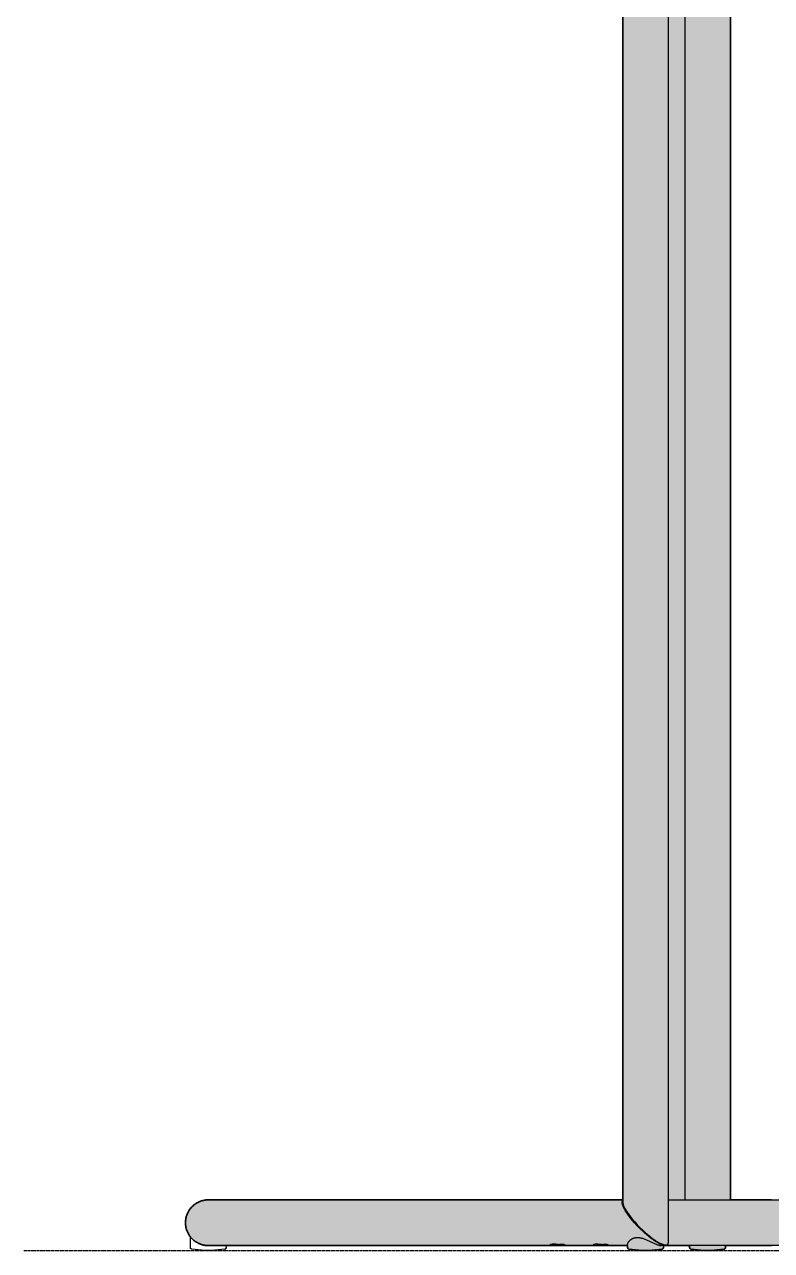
# Model space of a CAD drawing. Header units: millimetres. Extents: x 0 to 2832, y -1153 to 1503.
# Drawn here: x 2018 to 2476, y 0 to 752 of the extents above; entities that cross this region are included whole.
import ezdxf

# ---------------------------------------------------------------- set-up
doc = ezdxf.new("R2010")
doc.units = ezdxf.units.MM
doc.linetypes.add('Dots', pattern=[1, 0, -1])
doc.layers.add('Blocks', color=7, linetype='Continuous')
doc.layers.add('Blocks$Fill', color=7, linetype='Continuous', true_color=0xffffff)
for name, color, linetype, lineweight, true_color in [('Blocks$Inner', 7, 'Continuous', 25, 0x007f00), ('Blocks$Outline', 7, 'Continuous', 35, 0xff3f3f), ('Groud', 7, 'Dots', 25, 0x243775)]:
    doc.layers.add(name, color=color, linetype=linetype, lineweight=lineweight, true_color=true_color)

# ---------------------------------------------------------------- blocks, each defined once
blk = doc.blocks.new('Colour Coat Rack Side')
at = {"layer": 'Blocks$Fill'}
for points in [[(392.94, 1503.03), (392.89, 1503.03), (392.84, 1503.03), (392.79, 1503.03), (392.74, 1503.02), (300.06, 1503.02), (112.65, 1503.02), (112.17, 1503.01), (111.7, 1502.99), (111.22, 1502.95), (110.75, 1502.89), (110.27, 1502.82), (109.8, 1502.73), (109.34, 1502.62), (108.87, 1502.5), (108.42, 1502.37), (107.96, 1502.21), (107.52, 1502.05), (107.07, 1501.86), (106.64, 1501.66), (106.21, 1501.45), (105.79, 1501.22), (105.38, 1500.98), (104.97, 1500.73), (104.58, 1500.46), (104.19, 1500.18), (103.82, 1499.88), (103.45, 1499.57), (103.1, 1499.25), (102.75, 1498.92), (102.42, 1498.58), (102.1, 1498.22), (101.79, 1497.86), (101.5, 1497.48), (101.21, 1497.1), (100.95, 1496.7), (100.69, 1496.3), (100.45, 1495.88), (100.22, 1495.46), (100.01, 1495.03), (99.81, 1494.6), (99.63, 1494.16), (99.46, 1493.71), (99.31, 1493.26), (99.17, 1492.8), (99.05, 1492.34), (98.94, 1491.87), (98.86, 1491.4), (98.78, 1490.93), (98.73, 1490.45), (98.68, 1489.98), (98.66, 1489.5), (98.65, 1489.02), (98.66, 1488.54), (98.68, 1488.07), (98.73, 1487.59), (98.78, 1487.12), (98.86, 1486.64), (98.94, 1486.17), (99.05, 1485.71), (99.17, 1485.24), (99.31, 1484.79), (99.46, 1484.33), (99.63, 1483.89), (99.81, 1483.44), (100.01, 1483.01), (100.22, 1482.58), (100.45, 1482.16), (100.69, 1481.75), (100.95, 1481.34), (101.21, 1480.95), (101.5, 1480.56), (101.79, 1480.19), (102.1, 1479.82), (102.42, 1479.47), (102.75, 1479.12), (103.1, 1478.79), (103.45, 1478.47), (103.82, 1478.16), (104.19, 1477.87), (104.58, 1477.58), (104.97, 1477.32), (105.38, 1477.06), (105.79, 1476.82), (106.21, 1476.59), (106.64, 1476.38), (107.07, 1476.18), (107.52, 1476), (107.96, 1475.83), (108.42, 1475.68), (108.87, 1475.54), (109.34, 1475.42), (109.8, 1475.31), (110.27, 1475.23), (110.75, 1475.15), (111.22, 1475.1), (111.7, 1475.05), (112.17, 1475.03), (112.65, 1475.02), (300.06, 1475.02), (322.43, 1475.02), (330.95, 1475.02), (330.97, 1475.02), (330.99, 1475.01), (331, 1475.01), (331.02, 1475), (331.04, 1475), (331.06, 1475), (331.07, 1475), (331.09, 1474.99), (331.11, 1474.99), (331.13, 1474.99), (331.14, 1474.99), (331.16, 1475), (331.18, 1475), (331.2, 1475), (331.21, 1475), (331.23, 1475.01), (331.25, 1475.01), (331.26, 1475.01), (331.28, 1475.02), (331.29, 1475.02), (348.97, 1475.02), (357.49, 1475.02), (366.65, 1475.02), (366.65, 31.02), (300.06, 31.02), (112.65, 31.02), (112.17, 31.01), (111.7, 30.99), (111.22, 30.95), (110.75, 30.89), (110.27, 30.82), (109.8, 30.73), (109.34, 30.62), (108.87, 30.5), (108.42, 30.37), (107.96, 30.21), (107.52, 30.05), (107.07, 29.86), (106.64, 29.66), (106.21, 29.45), (105.79, 29.22), (105.38, 28.98), (104.97, 28.73), (104.58, 28.46), (104.19, 28.18), (103.82, 27.88), (103.45, 27.57), (103.1, 27.25), (102.75, 26.92), (102.42, 26.58), (102.1, 26.22), (101.79, 25.86), (101.5, 25.48), (101.21, 25.1), (100.95, 24.7), (100.69, 24.3), (100.45, 23.88), (100.22, 23.46), (100.01, 23.03), (99.81, 22.6), (99.63, 22.16), (99.46, 21.71), (99.31, 21.26), (99.17, 20.8), (99.05, 20.34), (98.94, 19.87), (98.86, 19.4), (98.78, 18.93), (98.73, 18.45), (98.68, 17.98), (98.66, 17.5), (98.65, 17.02), (98.66, 16.54), (98.68, 16.07), (98.73, 15.59), (98.78, 15.12), (98.86, 14.64), (98.94, 14.17), (99.05, 13.71), (99.17, 13.24), (99.31, 12.79), (99.46, 12.33), (99.63, 11.89), (99.81, 11.44), (100.01, 11.01), (100.22, 10.58), (100.45, 10.16), (100.69, 9.75), (100.95, 9.34), (101.21, 8.95), (101.5, 8.56), (101.79, 8.19), (102.1, 7.82), (102.42, 7.47), (102.75, 7.12), (103.1, 6.79), (103.45, 6.47), (103.82, 6.16), (104.19, 5.87), (104.58, 5.58), (104.97, 5.32), (105.38, 5.06), (105.79, 4.82), (106.21, 4.59), (106.64, 4.38), (107.07, 4.18), (107.52, 4), (107.96, 3.83), (108.42, 3.68), (108.87, 3.54), (109.34, 3.42), (109.8, 3.31), (110.27, 3.23), (110.75, 3.15), (111.22, 3.1), (111.7, 3.05), (112.17, 3.03), (112.65, 3.02), (300.06, 3.02), (322.43, 3.02), (330.95, 3.02), (330.97, 3.02), (330.99, 3.01), (331, 3.01), (331.02, 3), (331.04, 3), (331.06, 3), (331.07, 3), (331.09, 2.99), (331.11, 2.99), (331.13, 2.99), (331.14, 2.99), (331.16, 3), (331.18, 3), (331.2, 3), (331.21, 3), (331.23, 3.01), (331.25, 3.01), (331.26, 3.01), (331.28, 3.02), (331.29, 3.02), (348.97, 3.02), (357.49, 3.02), (369.65, 3.02), (369.65, 1.84), (369.65, 1.81), (369.65, 1.77), (369.66, 1.74), (369.66, 1.7), (369.67, 1.67), (369.67, 1.64), (369.68, 1.6), (369.69, 1.57), (369.7, 1.54), (369.71, 1.5), (369.72, 1.47), (369.74, 1.44), (369.75, 1.41), (369.76, 1.38), (369.78, 1.35), (369.8, 1.32), (369.82, 1.29), (369.84, 1.26), (369.86, 1.23), (369.88, 1.21), (369.9, 1.18), (369.92, 1.16), (369.95, 1.13), (369.97, 1.11), (370, 1.08), (370.02, 1.06), (370.05, 1.04), (370.08, 1.02), (370.11, 1), (370.13, 0.98), (370.16, 0.97), (370.19, 0.95), (370.23, 0.94), (370.26, 0.92), (370.29, 0.91), (370.32, 0.9), (370.35, 0.89), (370.39, 0.88), (370.42, 0.87), (370.45, 0.86), (370.49, 0.85), (372.51, 0.55), (374.53, 0.31), (376.57, 0.14), (378.61, 0.03), (380.65, 0), (382.69, 0.03), (384.73, 0.14), (386.77, 0.31), (388.8, 0.55), (390.82, 0.85), (390.85, 0.86), (390.89, 0.87), (390.92, 0.88), (390.95, 0.89), (390.98, 0.9), (391.02, 0.91), (391.05, 0.92), (391.08, 0.94), (391.11, 0.95), (391.14, 0.97), (391.17, 0.98), (391.2, 1), (391.23, 1.02), (391.25, 1.04), (391.28, 1.06), (391.31, 1.08), (391.33, 1.11), (391.36, 1.13), (391.38, 1.16), (391.4, 1.18), (391.43, 1.21), (391.45, 1.23), (391.47, 1.26), (391.49, 1.29), (391.51, 1.32), (391.52, 1.35), (391.54, 1.38), (391.55, 1.41), (391.57, 1.44), (391.58, 1.47), (391.59, 1.5), (391.6, 1.54), (391.61, 1.57), (391.62, 1.6), (391.63, 1.64), (391.64, 1.67), (391.64, 1.7), (391.65, 1.74), (391.65, 1.77), (391.65, 1.81), (391.65, 1.84), (391.65, 3.02), (392.74, 3.02), (392.79, 3.02), (392.84, 3.01), (392.89, 3.01), (392.94, 3.01), (392.99, 3.02), (393.04, 3.02), (393.05, 3.02), (407.65, 3.02), (407.65, 1.84), (407.65, 1.81), (407.65, 1.77), (407.66, 1.74), (407.66, 1.7), (407.67, 1.67), (407.67, 1.64), (407.68, 1.6), (407.69, 1.57), (407.7, 1.54), (407.71, 1.5), (407.72, 1.47), (407.74, 1.44), (407.75, 1.41), (407.76, 1.38), (407.78, 1.35), (407.8, 1.32), (407.82, 1.29), (407.84, 1.26), (407.86, 1.23), (407.88, 1.21), (407.9, 1.18), (407.92, 1.16), (407.95, 1.13), (407.97, 1.11), (408, 1.08), (408.02, 1.06), (408.05, 1.04), (408.08, 1.02), (408.11, 1), (408.13, 0.98), (408.16, 0.97), (408.19, 0.95), (408.23, 0.94), (408.26, 0.92), (408.29, 0.91), (408.32, 0.9), (408.35, 0.89), (408.39, 0.88), (408.42, 0.87), (408.45, 0.86), (408.49, 0.85), (410.51, 0.55), (412.53, 0.31), (414.57, 0.14), (416.61, 0.03), (418.65, 0), (420.69, 0.03), (422.73, 0.14), (424.77, 0.31), (426.8, 0.55), (428.82, 0.85), (428.85, 0.86), (428.89, 0.87), (428.92, 0.88), (428.95, 0.89), (428.98, 0.9), (429.02, 0.91), (429.05, 0.92), (429.08, 0.94), (429.11, 0.95), (429.14, 0.97), (429.17, 0.98), (429.2, 1), (429.23, 1.02), (429.25, 1.04), (429.28, 1.06), (429.31, 1.08), (429.33, 1.11), (429.36, 1.13), (429.38, 1.16), (429.4, 1.18), (429.43, 1.21), (429.45, 1.23), (429.47, 1.26), (429.49, 1.29), (429.51, 1.32), (429.52, 1.35), (429.54, 1.38), (429.55, 1.41), (429.57, 1.44), (429.58, 1.47), (429.59, 1.5), (429.6, 1.54), (429.61, 1.57), (429.62, 1.6), (429.63, 1.64), (429.64, 1.67), (429.64, 1.7), (429.65, 1.74), (429.65, 1.77), (429.65, 1.81), (429.65, 1.84), (429.65, 3.02), (457.82, 3.02), (686.65, 3.02), (687.13, 3.03), (687.61, 3.05), (688.08, 3.1), (688.56, 3.15), (689.03, 3.23), (689.5, 3.31), (689.97, 3.42), (690.43, 3.54), (690.89, 3.68), (691.34, 3.83), (691.79, 4), (692.23, 4.18), (692.66, 4.38), (693.09, 4.59), (693.51, 4.82), (693.93, 5.06), (694.33, 5.32), (694.73, 5.58), (695.11, 5.87), (695.49, 6.16), (695.85, 6.47), (696.21, 6.79), (696.55, 7.12), (696.88, 7.47), (697.2, 7.82), (697.51, 8.19), (697.81, 8.56), (698.09, 8.95), (698.36, 9.34), (698.61, 9.75), (698.86, 10.16), (699.08, 10.58), (699.3, 11.01), (699.49, 11.44), (699.68, 11.89), (699.84, 12.33), (700, 12.79), (700.13, 13.24), (700.25, 13.71), (700.36, 14.17), (700.45, 14.64), (700.52, 15.12), (700.58, 15.59), (700.62, 16.07), (700.64, 16.54), (700.65, 17.02), (700.64, 17.5), (700.62, 17.98), (700.58, 18.45), (700.52, 18.93), (700.45, 19.4), (700.36, 19.87), (700.25, 20.34), (700.13, 20.8), (700, 21.26), (699.84, 21.71), (699.68, 22.16), (699.49, 22.6), (699.3, 23.03), (699.08, 23.46), (698.86, 23.88), (698.61, 24.3), (698.36, 24.7), (698.09, 25.1), (697.81, 25.48), (697.51, 25.86), (697.2, 26.22), (696.88, 26.58), (696.55, 26.92), (696.21, 27.25), (695.85, 27.57), (695.49, 27.88), (695.11, 28.18), (694.73, 28.46), (694.33, 28.73), (693.93, 28.98), (693.51, 29.22), (693.09, 29.45), (692.66, 29.66), (692.23, 29.86), (691.79, 30.05), (691.34, 30.21), (690.89, 30.37), (690.43, 30.5), (689.97, 30.62), (689.5, 30.73), (689.03, 30.82), (688.56, 30.89), (688.08, 30.95), (687.61, 30.99), (687.13, 31.01), (686.65, 31.02), (457.82, 31.02), (432.65, 31.02), (432.65, 1475.02), (457.82, 1475.02), (686.65, 1475.02), (687.13, 1475.03), (687.61, 1475.05), (688.08, 1475.1), (688.56, 1475.15), (689.03, 1475.23), (689.5, 1475.31), (689.97, 1475.42), (690.43, 1475.54), (690.89, 1475.68), (691.34, 1475.83), (691.79, 1476), (692.23, 1476.18), (692.66, 1476.38), (693.09, 1476.59), (693.51, 1476.82), (693.93, 1477.06), (694.33, 1477.32), (694.73, 1477.58), (695.11, 1477.87), (695.49, 1478.16), (695.85, 1478.47), (696.21, 1478.79), (696.55, 1479.12), (696.88, 1479.47), (697.2, 1479.82), (697.51, 1480.19), (697.81, 1480.56), (698.09, 1480.95), (698.36, 1481.34), (698.61, 1481.75), (698.86, 1482.16), (699.08, 1482.58), (699.3, 1483.01), (699.49, 1483.44), (699.68, 1483.89), (699.84, 1484.33), (700, 1484.79), (700.13, 1485.24), (700.25, 1485.71), (700.36, 1486.17), (700.45, 1486.64), (700.52, 1487.12), (700.58, 1487.59), (700.62, 1488.07), (700.64, 1488.54), (700.65, 1489.02), (700.64, 1489.5), (700.62, 1489.98), (700.58, 1490.45), (700.52, 1490.93), (700.45, 1491.4), (700.36, 1491.87), (700.25, 1492.34), (700.13, 1492.8), (700, 1493.26), (699.84, 1493.71), (699.68, 1494.16), (699.49, 1494.6), (699.3, 1495.03), (699.08, 1495.46), (698.86, 1495.88), (698.61, 1496.3), (698.36, 1496.7), (698.09, 1497.1), (697.81, 1497.48), (697.51, 1497.86), (697.2, 1498.22), (696.88, 1498.58), (696.55, 1498.92), (696.21, 1499.25), (695.85, 1499.57), (695.49, 1499.88), (695.11, 1500.18), (694.73, 1500.46), (694.33, 1500.73), (693.93, 1500.98), (693.51, 1501.22), (693.09, 1501.45), (692.66, 1501.66), (692.23, 1501.86), (691.79, 1502.05), (691.34, 1502.21), (690.89, 1502.37), (690.43, 1502.5), (689.97, 1502.62), (689.5, 1502.73), (689.03, 1502.82), (688.56, 1502.89), (688.08, 1502.95), (687.61, 1502.99), (687.13, 1503.01), (686.65, 1503.02), (457.82, 1503.02), (393.05, 1503.02), (393.04, 1503.02), (392.99, 1503.03)], [(27.79, 0.91), (27.58, 0.85), (27.61, 0.86), (27.64, 0.87), (27.68, 0.88), (27.71, 0.89), (27.74, 0.9), (27.77, 0.91)], [(28, 1.03), (27.79, 0.92), (27.81, 0.92), (27.84, 0.94), (27.87, 0.95), (27.9, 0.97), (27.93, 0.98), (27.96, 1), (27.99, 1.02)], [(28.09, 1.11), (28, 1.03), (28.01, 1.04), (28.04, 1.06), (28.07, 1.08)], [(28.16, 1.18), (28.09, 1.11), (28.12, 1.13), (28.14, 1.16)], [(28.25, 1.29), (28.18, 1.21), (28.21, 1.23), (28.23, 1.26)], [(28.31, 1.39), (28.25, 1.29), (28.26, 1.32), (28.28, 1.35), (28.3, 1.38)], [(28.35, 1.5), (28.31, 1.41), (28.33, 1.44), (28.34, 1.47)], [(28.38, 1.6), (28.35, 1.51), (28.36, 1.54), (28.37, 1.57)], [(28.4, 1.73), (28.39, 1.64), (28.4, 1.67), (28.4, 1.7)], [(28.41, 1.84), (28.41, 1.74), (28.41, 1.77), (28.41, 1.81)]]:
    blk.add_hatch(color=256, dxfattribs=at).paths.add_polyline_path(points, flags=0)
at = {"layer": 'Blocks$Inner'}
for p, q in [((404.65, 1475.02), (404.65, 31.02)), ((432.65, 31.02), (432.65, 1475.02))]:
    blk.add_line(p, q, dxfattribs=at)
for points in [[(366.65, 1476.27), (366.65, 29.77), (366.65, 29.67), (366.66, 29.56), (366.67, 29.45), (366.68, 29.33), (366.7, 29.2), (366.72, 29.08), (366.75, 28.94), (366.78, 28.8), (366.81, 28.65), (366.85, 28.5), (366.9, 28.34), (366.95, 28.18), (367.01, 28.01), (367.07, 27.83), (367.21, 27.46), (367.38, 27.05), (367.58, 26.62), (367.81, 26.16), (368.07, 25.67), (368.36, 25.15), (368.69, 24.59), (369.05, 24.01), (369.45, 23.39), (369.89, 22.74), (370.37, 22.07), (371.45, 20.63), (372.68, 19.09), (374.06, 17.47), (375.58, 15.81), (377.21, 14.12), (378.91, 12.47), (380.65, 10.87), (382.4, 9.38), (383.25, 8.68), (384.1, 8.02), (384.92, 7.4), (385.72, 6.82), (386.5, 6.29), (387.24, 5.8), (387.95, 5.36), (388.62, 4.97), (389.26, 4.62), (389.86, 4.32), (390.14, 4.19), (390.42, 4.07), (390.68, 3.96), (390.93, 3.86), (391.18, 3.77), (391.41, 3.69), (391.64, 3.62), (391.85, 3.56), (392.06, 3.5), (392.25, 3.46), (392.35, 3.44), (392.44, 3.43), (392.53, 3.41), (392.62, 3.4), (392.7, 3.39), (392.78, 3.39), (392.87, 3.38), (392.94, 3.38), (393.02, 3.38), (393.09, 3.38), (393.17, 3.38), (393.24, 3.38), (393.3, 3.39), (393.37, 3.39), (393.43, 3.4), (393.5, 3.41), (393.56, 3.43), (393.61, 3.44), (393.67, 3.45), (393.72, 3.47), (393.78, 3.49), (393.83, 3.51), (393.87, 3.53), (393.92, 3.55), (393.97, 3.57), (394.01, 3.6), (394.05, 3.63), (394.09, 3.65), (394.13, 3.68), (394.17, 3.71), (394.2, 3.74), (394.24, 3.77), (394.27, 3.8), (394.3, 3.84), (394.33, 3.87), (394.36, 3.91), (394.38, 3.95), (394.41, 3.98), (394.43, 4.02), (394.45, 4.06), (394.47, 4.1), (394.49, 4.14), (394.51, 4.18), (394.53, 4.22), (394.54, 4.27), (394.56, 4.31), (394.57, 4.35), (394.58, 4.4), (394.6, 4.44), (394.61, 4.49), (394.61, 4.54), (394.62, 4.58), (394.63, 4.63), (394.64, 4.68), (394.64, 4.73), (394.64, 4.78), (394.65, 4.83), (394.65, 4.88), (394.65, 4.93), (394.65, 4.98), (394.65, 1501.07)], [(366.65, 31.02), (300.06, 31.02), (112.65, 31.02), (112.17, 31.01), (111.7, 30.99), (111.22, 30.95), (110.75, 30.89), (110.27, 30.82), (109.8, 30.73), (109.34, 30.62), (108.87, 30.5), (108.42, 30.37), (107.96, 30.21), (107.52, 30.05), (107.07, 29.86), (106.64, 29.66), (106.21, 29.45), (105.79, 29.22), (105.38, 28.98), (104.97, 28.73), (104.58, 28.46), (104.19, 28.18), (103.82, 27.88), (103.45, 27.57), (103.1, 27.25), (102.75, 26.92), (102.42, 26.58), (102.1, 26.22), (101.79, 25.86), (101.5, 25.48), (101.21, 25.1), (100.95, 24.7), (100.69, 24.3), (100.45, 23.88), (100.22, 23.46), (100.01, 23.03), (99.81, 22.6), (99.63, 22.16), (99.46, 21.71), (99.31, 21.26), (99.17, 20.8), (99.05, 20.34), (98.94, 19.87), (98.86, 19.4), (98.78, 18.93), (98.73, 18.45), (98.68, 17.98), (98.66, 17.5), (98.65, 17.02), (98.66, 16.54), (98.68, 16.07), (98.73, 15.59), (98.78, 15.12), (98.86, 14.64), (98.94, 14.17), (99.05, 13.71), (99.17, 13.24), (99.31, 12.79), (99.46, 12.33), (99.63, 11.89), (99.81, 11.44), (100.01, 11.01), (100.22, 10.58), (100.45, 10.16), (100.69, 9.75), (100.95, 9.34), (101.21, 8.95), (101.5, 8.56), (101.79, 8.19), (102.1, 7.82), (102.42, 7.47), (102.75, 7.12), (103.1, 6.79), (103.45, 6.47), (103.82, 6.16), (104.19, 5.87), (104.58, 5.58), (104.97, 5.32), (105.38, 5.06), (105.79, 4.82), (106.21, 4.59), (106.64, 4.38), (107.07, 4.18), (107.52, 4), (107.96, 3.83), (108.42, 3.68), (108.87, 3.54), (109.34, 3.42), (109.8, 3.31), (110.27, 3.23), (110.75, 3.15), (111.22, 3.1), (111.7, 3.05), (112.17, 3.03), (112.65, 3.02), (300.06, 3.02), (322.43, 3.02), (323.44, 3.14), (324.44, 3.29), (325.44, 3.46), (326.44, 3.67), (327.85, 3.85), (329.95, 3.85), (330.1, 3.83), (330.25, 3.81), (330.39, 3.78), (330.53, 3.75), (330.67, 3.72), (330.74, 3.7), (330.8, 3.68), (330.87, 3.66), (330.93, 3.64), (330.98, 3.62), (331.04, 3.6), (331.09, 3.58), (331.14, 3.56), (331.19, 3.54), (331.23, 3.51), (331.27, 3.49), (331.31, 3.47), (331.33, 3.46), (331.35, 3.45), (331.36, 3.44), (331.38, 3.43), (331.39, 3.42), (331.41, 3.41), (331.42, 3.39), (331.44, 3.38), (331.45, 3.37), (331.46, 3.36), (331.47, 3.35), (331.48, 3.34), (331.49, 3.34), (331.49, 3.33), (331.49, 3.33), (331.5, 3.32), (331.5, 3.32), (331.51, 3.31), (331.51, 3.3), (331.51, 3.3), (331.52, 3.29), (331.52, 3.29), (331.52, 3.28), (331.53, 3.28), (331.53, 3.27), (331.53, 3.27), (331.53, 3.27), (331.53, 3.26), (331.54, 3.26), (331.54, 3.25), (331.54, 3.25), (331.54, 3.25), (331.54, 3.25), (331.54, 3.24), (331.54, 3.24), (331.54, 3.24), (331.54, 3.23), (331.54, 3.23), (331.54, 3.23), (331.54, 3.23), (331.54, 3.22), (331.54, 3.22), (331.54, 3.22), (331.54, 3.21), (331.53, 3.2), (331.52, 3.19), (331.51, 3.17), (331.5, 3.16), (331.49, 3.15), (331.47, 3.14), (331.46, 3.12), (331.45, 3.11), (331.43, 3.1), (331.42, 3.09), (331.41, 3.08), (331.39, 3.07), (331.38, 3.06), (331.36, 3.05), (331.35, 3.05), (331.33, 3.04), (331.31, 3.03), (331.3, 3.03), (331.28, 3.02), (331.26, 3.01), (331.25, 3.01), (331.23, 3.01), (331.21, 3), (331.2, 3), (331.18, 3), (331.16, 3), (331.14, 2.99), (331.13, 2.99), (331.11, 2.99), (331.09, 2.99), (331.07, 3), (331.06, 3), (331.04, 3), (331.02, 3), (331, 3.01), (330.99, 3.01), (330.97, 3.02), (330.95, 3.02), (322.43, 3.02)], [(394.12, 3.67), (394.09, 3.63), (394.06, 3.59), (394.03, 3.55), (394, 3.51), (393.96, 3.48), (393.93, 3.44), (393.89, 3.41), (393.86, 3.37), (393.82, 3.34), (393.78, 3.31), (393.74, 3.28), (393.7, 3.25), (393.65, 3.22), (393.61, 3.2), (393.57, 3.18), (393.52, 3.15), (393.47, 3.13), (393.43, 3.11), (393.38, 3.1), (393.33, 3.08), (393.28, 3.07), (393.24, 3.05), (393.19, 3.04), (393.14, 3.03), (393.09, 3.03), (393.04, 3.02), (392.99, 3.02), (392.94, 3.01), (392.89, 3.01), (392.84, 3.01), (392.79, 3.02), (392.74, 3.02), (392.63, 3.02), (392.53, 3.03), (392.42, 3.04), (392.31, 3.05), (392.19, 3.06), (392.07, 3.08), (391.95, 3.11), (391.83, 3.13), (391.71, 3.16), (391.58, 3.19), (391.45, 3.23), (391.31, 3.27), (391.04, 3.35), (390.75, 3.45), (390.46, 3.56), (390.16, 3.69), (389.85, 3.83), (389.54, 3.97), (389.22, 4.13), (388.89, 4.3), (388.22, 4.67), (387.53, 5.07), (386.83, 5.51), (386.12, 5.98), (385.4, 6.47), (384.69, 6.99), (383.98, 7.52), (382.58, 8.62), (381.22, 9.75), (379.93, 10.89), (378.71, 12.01), (377.57, 13.1), (376.51, 14.16), (375.54, 15.16), (373.84, 17.02), (372.47, 18.61), (371.77, 19.47), (371.07, 20.36), (370.37, 21.29), (369.69, 22.24), (369.03, 23.21), (368.41, 24.19), (368.11, 24.68), (367.84, 25.17), (367.58, 25.65), (367.34, 26.13), (367.12, 26.6), (367.01, 26.83), (366.92, 27.05), (366.83, 27.28), (366.75, 27.5), (366.67, 27.72), (366.6, 27.93), (366.54, 28.14), (366.49, 28.34), (366.44, 28.54), (366.42, 28.64), (366.4, 28.73), (366.39, 28.83), (366.38, 28.92), (366.36, 29.01), (366.35, 29.1), (366.35, 29.19), (366.34, 29.28), (366.34, 29.36), (366.34, 29.44), (366.34, 29.53), (366.34, 29.6), (366.35, 29.68), (366.36, 29.76), (366.37, 29.8), (366.37, 29.83), (366.38, 29.87), (366.38, 29.9), (366.39, 29.94), (366.4, 29.97), (366.41, 30.01), (366.42, 30.04), (366.43, 30.08), (366.44, 30.11), (366.45, 30.14), (366.46, 30.17), (366.47, 30.2), (366.49, 30.23), (366.5, 30.26), (366.52, 30.29), (366.53, 30.32), (366.55, 30.35), (366.56, 30.38), (366.58, 30.41), (366.6, 30.43), (366.61, 30.46), (366.63, 30.48), (366.65, 30.51)], [(394.65, 31.02), (457.82, 31.02), (686.65, 31.02)], [(686.65, 3.02), (457.82, 3.02), (392.74, 3.02), (389.84, 3.02)], [(123.65, 3.02), (123.65, 1.84), (123.65, 1.81), (123.65, 1.77), (123.65, 1.74), (123.64, 1.7), (123.64, 1.67), (123.63, 1.64), (123.62, 1.6), (123.61, 1.57), (123.6, 1.54), (123.59, 1.5), (123.58, 1.47), (123.57, 1.44), (123.55, 1.41), (123.54, 1.38), (123.52, 1.35), (123.51, 1.32), (123.49, 1.29), (123.47, 1.26), (123.45, 1.23), (123.43, 1.21), (123.4, 1.18), (123.38, 1.16), (123.36, 1.13), (123.33, 1.11), (123.31, 1.08), (123.28, 1.06), (123.25, 1.04), (123.23, 1.02), (123.2, 1), (123.17, 0.98), (123.14, 0.97), (123.11, 0.95), (123.08, 0.94), (123.05, 0.92), (123.02, 0.91), (122.98, 0.9), (122.95, 0.89), (122.92, 0.88), (122.89, 0.87), (122.85, 0.86), (122.82, 0.85), (120.8, 0.55), (118.77, 0.31), (116.73, 0.14), (114.69, 0.03), (112.65, 0), (110.61, 0.03), (108.57, 0.14), (106.53, 0.31), (104.51, 0.55), (102.49, 0.85), (102.45, 0.86), (102.42, 0.87), (102.39, 0.88), (102.35, 0.89), (102.32, 0.9), (102.29, 0.91), (102.26, 0.92), (102.23, 0.94), (102.19, 0.95), (102.16, 0.97), (102.13, 0.98), (102.11, 1), (102.08, 1.02), (102.05, 1.04), (102.02, 1.06), (102, 1.08), (101.97, 1.11), (101.95, 1.13), (101.92, 1.16), (101.9, 1.18), (101.88, 1.21), (101.86, 1.23), (101.84, 1.26), (101.82, 1.29), (101.8, 1.32), (101.78, 1.35), (101.76, 1.38), (101.75, 1.41), (101.74, 1.44), (101.72, 1.47), (101.71, 1.5), (101.7, 1.54), (101.69, 1.57), (101.68, 1.6), (101.67, 1.64), (101.67, 1.67), (101.66, 1.7), (101.66, 1.74), (101.65, 1.77), (101.65, 1.81), (101.65, 1.84), (101.65, 7.78), (101.65, 7.79), (101.65, 7.79), (101.65, 7.8), (101.65, 7.81), (101.66, 7.81), (101.66, 7.82), (101.66, 7.83), (101.66, 7.84), (101.66, 7.84), (101.66, 7.85), (101.67, 7.85), (101.67, 7.86), (101.67, 7.87), (101.68, 7.87), (101.68, 7.88), (101.68, 7.89), (101.69, 7.89), (101.69, 7.9), (101.69, 7.9), (101.7, 7.91), (101.7, 7.91), (101.71, 7.92), (101.71, 7.92), (101.72, 7.93), (101.72, 7.93), (101.73, 7.94), (101.73, 7.94), (101.74, 7.95), (101.74, 7.95), (101.75, 7.95), (101.76, 7.96), (101.76, 7.96), (101.77, 7.96), (101.78, 7.97), (101.78, 7.97), (101.79, 7.97), (101.79, 7.97), (101.8, 7.97), (101.81, 7.98), (101.82, 7.98), (101.82, 7.98), (101.83, 7.98), (101.84, 7.98), (101.84, 7.98), (101.85, 7.98), (101.86, 7.98), (101.86, 7.98), (101.87, 7.98), (101.88, 7.98), (101.88, 7.98), (101.89, 7.98), (101.9, 7.98), (101.9, 7.97), (101.91, 7.97), (101.92, 7.97), (101.92, 7.97), (101.93, 7.96), (101.94, 7.96), (101.94, 7.96), (101.95, 7.96), (101.96, 7.95), (101.96, 7.95), (101.97, 7.94), (101.97, 7.94), (101.98, 7.94), (101.98, 7.93), (101.99, 7.93), (101.99, 7.92)], [(391.65, 3.02), (391.65, 1.84), (391.65, 1.81), (391.65, 1.77), (391.65, 1.74), (391.64, 1.7), (391.64, 1.67), (391.63, 1.64), (391.62, 1.6), (391.61, 1.57), (391.6, 1.54), (391.59, 1.5), (391.58, 1.47), (391.57, 1.44), (391.55, 1.41), (391.54, 1.38), (391.52, 1.35), (391.51, 1.32), (391.49, 1.29), (391.47, 1.26), (391.45, 1.23), (391.43, 1.21), (391.4, 1.18), (391.38, 1.16), (391.36, 1.13), (391.33, 1.11), (391.31, 1.08), (391.28, 1.06), (391.25, 1.04), (391.23, 1.02), (391.2, 1), (391.17, 0.98), (391.14, 0.97), (391.11, 0.95), (391.08, 0.94), (391.05, 0.92), (391.02, 0.91), (390.98, 0.9), (390.95, 0.89), (390.92, 0.88), (390.89, 0.87), (390.85, 0.86), (390.82, 0.85), (388.8, 0.55), (386.77, 0.31), (384.73, 0.14), (382.69, 0.03), (380.65, 0), (378.61, 0.03), (376.57, 0.14), (374.53, 0.31), (372.51, 0.55), (370.49, 0.85), (370.45, 0.86), (370.42, 0.87), (370.39, 0.88), (370.35, 0.89), (370.32, 0.9), (370.29, 0.91), (370.26, 0.92), (370.23, 0.94), (370.19, 0.95), (370.16, 0.97), (370.13, 0.98), (370.11, 1), (370.08, 1.02), (370.05, 1.04), (370.02, 1.06), (370, 1.08), (369.97, 1.11), (369.95, 1.13), (369.92, 1.16), (369.9, 1.18), (369.88, 1.21), (369.86, 1.23), (369.84, 1.26), (369.82, 1.29), (369.8, 1.32), (369.78, 1.35), (369.76, 1.38), (369.75, 1.41), (369.74, 1.44), (369.72, 1.47), (369.71, 1.5), (369.7, 1.54), (369.69, 1.57), (369.68, 1.6), (369.67, 1.64), (369.67, 1.67), (369.66, 1.7), (369.66, 1.74), (369.65, 1.77), (369.65, 1.81), (369.65, 1.84), (369.65, 3.72), (369.65, 3.75), (369.65, 3.78), (369.66, 3.82), (369.66, 3.85), (369.66, 3.88), (369.67, 3.92), (369.67, 3.95), (369.68, 3.99), (369.68, 4.02), (369.69, 4.05), (369.7, 4.12), (369.72, 4.2), (369.74, 4.27), (369.76, 4.32), (369.78, 4.38), (369.8, 4.44), (369.83, 4.49), (369.85, 4.55), (369.88, 4.61), (369.9, 4.67), (369.93, 4.72), (369.96, 4.78), (370, 4.84), (370.06, 4.96), (370.14, 5.08), (370.22, 5.2), (370.3, 5.32), (370.39, 5.44), (370.49, 5.57), (370.59, 5.69), (370.7, 5.81), (370.82, 5.93), (370.94, 6.06), (371.06, 6.18), (371.19, 6.3), (371.33, 6.41), (371.47, 6.53), (371.62, 6.64), (371.77, 6.75), (371.93, 6.86), (372.01, 6.92), (372.13, 6.99), (372.26, 7.07), (372.44, 7.17), (372.62, 7.27), (372.8, 7.36), (372.99, 7.45), (373.19, 7.53), (373.39, 7.6), (373.6, 7.67), (373.81, 7.73), (374.02, 7.79), (374.13, 7.82), (374.24, 7.84), (374.47, 7.88), (374.69, 7.92), (374.92, 7.95), (375.16, 7.96), (375.39, 7.98), (375.64, 7.98), (375.88, 7.98), (376.13, 7.96), (376.37, 7.95), (376.62, 7.92), (376.88, 7.88), (377.13, 7.84), (377.39, 7.79), (377.65, 7.74), (377.91, 7.67), (378.17, 7.61), (378.43, 7.53), (378.69, 7.45), (379.21, 7.28), (379.74, 7.09), (380.26, 6.88), (381.3, 6.44), (385.73, 4.39), (386.63, 4), (387.06, 3.82), (387.48, 3.66), (387.89, 3.51), (388.29, 3.38), (388.66, 3.27), (388.85, 3.22), (389.02, 3.17), (389.19, 3.13), (389.36, 3.1), (389.52, 3.07), (389.67, 3.04), (389.82, 3.02), (389.96, 3.01), (390.02, 3.01), (390.09, 3), (390.15, 3), (390.22, 3)], [(123.65, 1.84), (123.65, 1.73), (123.63, 1.62), (123.59, 1.51), (123.55, 1.4), (123.49, 1.29), (123.42, 1.19), (123.33, 1.11), (123.24, 1.03), (123.03, 0.91), (122.82, 0.85)], [(357.49, 3.02), (348.97, 3.02), (330.95, 3.02), (329.97, 3.13), (328.98, 3.26), (328, 3.43), (327.02, 3.62), (326.22, 3.73), (325.74, 3.78), (325.27, 3.82), (325.04, 3.83), (324.82, 3.84), (324.6, 3.84), (324.39, 3.84), (324.18, 3.84), (323.98, 3.83), (323.78, 3.82), (323.6, 3.8), (323.42, 3.78), (323.25, 3.76), (323.09, 3.73), (322.93, 3.7), (322.79, 3.66), (322.66, 3.63), (322.59, 3.61), (322.53, 3.59), (322.48, 3.57), (322.42, 3.55), (322.37, 3.53), (322.32, 3.51), (322.27, 3.49), (322.23, 3.47), (322.19, 3.45), (322.15, 3.43), (322.11, 3.41), (322.1, 3.4), (322.08, 3.39), (322.07, 3.38), (322.05, 3.37), (322.04, 3.36), (322.02, 3.35), (322.01, 3.34), (322, 3.33), (321.99, 3.32), (321.98, 3.31), (321.98, 3.3), (321.97, 3.3), (321.97, 3.29), (321.96, 3.29), (321.96, 3.28), (321.95, 3.28), (321.95, 3.27), (321.95, 3.27), (321.94, 3.26), (321.94, 3.26), (321.94, 3.25), (321.94, 3.25), (321.93, 3.24), (321.93, 3.24), (321.93, 3.24), (321.93, 3.23), (321.93, 3.23), (321.92, 3.23), (321.92, 3.22), (321.92, 3.22), (321.92, 3.22), (321.92, 3.21), (321.92, 3.21), (321.92, 3.21), (321.92, 3.21), (321.92, 3.2), (321.92, 3.2), (321.92, 3.2), (321.92, 3.2), (321.92, 3.19), (321.92, 3.19), (321.92, 3.19)], [(330.04, 3.1), (326.89, 3.1), (322.12, 3.1), (322.12, 3.41)], [(369.65, 3.02), (357.49, 3.02), (356.5, 3.13), (355.51, 3.27), (354.52, 3.44), (353.54, 3.63), (351.5, 3.85), (350.55, 3.85), (350.3, 3.83), (350.12, 3.82), (349.94, 3.8), (349.77, 3.77), (349.6, 3.74), (349.45, 3.71), (349.31, 3.68), (349.17, 3.64), (349.11, 3.62), (349.05, 3.6), (348.99, 3.59), (348.94, 3.57), (348.89, 3.54), (348.84, 3.52), (348.79, 3.5), (348.75, 3.48), (348.71, 3.46), (348.67, 3.44), (348.63, 3.42), (348.62, 3.41), (348.6, 3.4), (348.58, 3.39), (348.57, 3.38), (348.56, 3.37), (348.54, 3.36), (348.53, 3.35), (348.52, 3.34), (348.51, 3.33), (348.5, 3.32), (348.49, 3.31), (348.49, 3.31), (348.48, 3.3), (348.48, 3.3), (348.48, 3.29), (348.47, 3.29), (348.47, 3.28), (348.47, 3.28), (348.46, 3.27), (348.46, 3.27), (348.46, 3.26), (348.45, 3.26), (348.45, 3.25), (348.45, 3.25), (348.45, 3.24), (348.44, 3.24), (348.44, 3.24), (348.44, 3.23), (348.44, 3.23), (348.44, 3.23), (348.44, 3.22), (348.44, 3.22), (348.44, 3.22), (348.44, 3.22), (348.44, 3.21), (348.44, 3.21), (348.44, 3.21), (348.44, 3.21), (348.44, 3.2), (348.44, 3.2), (348.44, 3.2), (348.44, 3.2)], [(356.59, 3.1), (353.52, 3.1), (348.75, 3.1), (348.75, 3.48)], [(348.97, 3.02), (349.97, 3.14), (350.97, 3.28), (351.97, 3.45), (352.96, 3.65), (354.56, 3.85), (356.31, 3.85), (356.38, 3.84), (356.56, 3.82), (356.73, 3.8), (356.89, 3.77), (357.05, 3.74), (357.19, 3.7), (357.26, 3.68), (357.32, 3.67), (357.39, 3.65), (357.45, 3.63), (357.5, 3.61), (357.56, 3.59), (357.61, 3.57), (357.66, 3.54), (357.71, 3.52), (357.75, 3.5), (357.79, 3.48), (357.83, 3.46), (357.85, 3.45), (357.87, 3.44), (357.88, 3.43), (357.9, 3.42), (357.91, 3.4), (357.93, 3.39), (357.94, 3.38), (357.95, 3.37), (357.97, 3.36), (357.98, 3.35), (357.99, 3.34), (358, 3.33), (358, 3.33), (358.01, 3.32), (358.01, 3.32), (358.02, 3.31), (358.02, 3.31), (358.02, 3.3), (358.03, 3.3), (358.03, 3.29), (358.04, 3.29), (358.04, 3.28), (358.04, 3.28), (358.04, 3.27), (358.05, 3.27), (358.05, 3.26), (358.05, 3.26), (358.05, 3.25), (358.05, 3.25), (358.05, 3.25), (358.06, 3.24), (358.06, 3.24), (358.06, 3.24), (358.06, 3.23), (358.06, 3.23), (358.06, 3.23), (358.06, 3.23), (358.06, 3.22), (358.06, 3.22), (358.06, 3.22), (358.06, 3.22), (358.06, 3.21), (358.06, 3.21), (358.06, 3.21)], [(429.65, 3.02), (429.65, 1.84), (429.65, 1.81), (429.65, 1.77), (429.65, 1.74), (429.64, 1.7), (429.64, 1.67), (429.63, 1.64), (429.62, 1.6), (429.61, 1.57), (429.6, 1.54), (429.59, 1.5), (429.58, 1.47), (429.57, 1.44), (429.55, 1.41), (429.54, 1.38), (429.52, 1.35), (429.51, 1.32), (429.49, 1.29), (429.47, 1.26), (429.45, 1.23), (429.43, 1.21), (429.4, 1.18), (429.38, 1.16), (429.36, 1.13), (429.33, 1.11), (429.31, 1.08), (429.28, 1.06), (429.25, 1.04), (429.23, 1.02), (429.2, 1), (429.17, 0.98), (429.14, 0.97), (429.11, 0.95), (429.08, 0.94), (429.05, 0.92), (429.02, 0.91), (428.98, 0.9), (428.95, 0.89), (428.92, 0.88), (428.89, 0.87), (428.85, 0.86), (428.82, 0.85), (426.8, 0.55), (424.77, 0.31), (422.73, 0.14), (420.69, 0.03), (418.65, 0), (416.61, 0.03), (414.57, 0.14), (412.53, 0.31), (410.51, 0.55), (408.49, 0.85), (408.45, 0.86), (408.42, 0.87), (408.39, 0.88), (408.35, 0.89), (408.32, 0.9), (408.29, 0.91), (408.26, 0.92), (408.23, 0.94), (408.19, 0.95), (408.16, 0.97), (408.13, 0.98), (408.11, 1), (408.08, 1.02), (408.05, 1.04), (408.02, 1.06), (408, 1.08), (407.97, 1.11), (407.95, 1.13), (407.92, 1.16), (407.9, 1.18), (407.88, 1.21), (407.86, 1.23), (407.84, 1.26), (407.82, 1.29), (407.8, 1.32), (407.78, 1.35), (407.76, 1.38), (407.75, 1.41), (407.74, 1.44), (407.72, 1.47), (407.71, 1.5), (407.7, 1.54), (407.69, 1.57), (407.68, 1.6), (407.67, 1.64), (407.67, 1.67), (407.66, 1.7), (407.66, 1.74), (407.65, 1.77), (407.65, 1.81), (407.65, 1.84), (407.65, 3.02)]]:
    blk.add_lwpolyline(points, dxfattribs=at)
at = {"layer": 'Blocks$Outline'}
for points in [[(366.65, 1475.02), (366.65, 31.02)], [(432.65, 31.02), (432.65, 1475.02)], [(107.96, 30.21), (107.52, 30.05)], [(108.42, 30.37), (107.96, 30.21)], [(108.87, 30.5), (108.42, 30.37)], [(109.34, 30.62), (108.87, 30.5)], [(109.8, 30.73), (109.34, 30.62)], [(110.27, 30.82), (109.8, 30.73)], [(110.75, 30.89), (110.27, 30.82)], [(111.22, 30.95), (110.75, 30.89)], [(111.7, 30.99), (111.22, 30.95)], [(112.17, 31.01), (111.7, 30.99)], [(112.65, 31.02), (112.17, 31.01)], [(300.06, 31.02), (112.65, 31.02)], [(366.65, 31.02), (300.06, 31.02)], [(457.82, 31.02), (432.65, 31.02)], [(99.81, 22.6), (99.63, 22.16)], [(100.01, 23.03), (99.81, 22.6)], [(100.22, 23.46), (100.01, 23.03)], [(100.45, 23.88), (100.22, 23.46)], [(100.69, 24.3), (100.45, 23.88)], [(100.95, 24.7), (100.69, 24.3)], [(101.21, 25.1), (100.95, 24.7)], [(101.5, 25.48), (101.21, 25.1)], [(101.79, 25.86), (101.5, 25.48)], [(102.1, 26.22), (101.79, 25.86)], [(102.42, 26.58), (102.1, 26.22)], [(102.75, 26.92), (102.42, 26.58)], [(103.1, 27.25), (102.75, 26.92)], [(103.45, 27.57), (103.1, 27.25)], [(103.82, 27.88), (103.45, 27.57)], [(104.19, 28.18), (103.82, 27.88)], [(104.58, 28.46), (104.19, 28.18)], [(104.97, 28.73), (104.58, 28.46)], [(105.38, 28.98), (104.97, 28.73)], [(105.79, 29.22), (105.38, 28.98)], [(106.21, 29.45), (105.79, 29.22)], [(106.64, 29.66), (106.21, 29.45)], [(107.07, 29.86), (106.64, 29.66)], [(107.52, 30.05), (107.07, 29.86)], [(98.66, 17.5), (98.65, 17.02)], [(98.65, 17.02), (98.66, 16.54)], [(98.68, 17.98), (98.66, 17.5)], [(98.66, 16.54), (98.68, 16.07)], [(98.73, 18.45), (98.68, 17.98)], [(98.68, 16.07), (98.73, 15.59)], [(98.78, 18.93), (98.73, 18.45)], [(98.73, 15.59), (98.78, 15.12)], [(98.86, 19.4), (98.78, 18.93)], [(98.78, 15.12), (98.86, 14.64)], [(98.94, 19.87), (98.86, 19.4)], [(99.05, 20.34), (98.94, 19.87)], [(99.17, 20.8), (99.05, 20.34)], [(99.31, 21.26), (99.17, 20.8)], [(99.46, 21.71), (99.31, 21.26)], [(99.63, 22.16), (99.46, 21.71)], [(98.86, 14.64), (98.94, 14.17)], [(98.94, 14.17), (99.05, 13.71)], [(99.05, 13.71), (99.17, 13.24)], [(99.17, 13.24), (99.31, 12.79)], [(99.31, 12.79), (99.46, 12.33)], [(99.46, 12.33), (99.63, 11.89)], [(99.63, 11.89), (99.81, 11.44)], [(99.81, 11.44), (100.01, 11.01)], [(100.01, 11.01), (100.22, 10.58)], [(100.22, 10.58), (100.45, 10.16)], [(100.45, 10.16), (100.69, 9.75)], [(100.69, 9.75), (100.95, 9.34)], [(100.95, 9.34), (101.21, 8.95)], [(101.21, 8.95), (101.5, 8.56)], [(101.5, 8.56), (101.79, 8.19)], [(101.79, 8.19), (102.1, 7.82)], [(102.1, 7.82), (102.42, 7.47)], [(102.42, 7.47), (102.75, 7.12)], [(102.75, 7.12), (103.1, 6.79)], [(103.1, 6.79), (103.45, 6.47)], [(103.45, 6.47), (103.82, 6.16)], [(103.82, 6.16), (104.19, 5.87)], [(104.19, 5.87), (104.58, 5.58)], [(104.58, 5.58), (104.97, 5.32)], [(104.97, 5.32), (105.38, 5.06)], [(105.38, 5.06), (105.79, 4.82)], [(105.79, 4.82), (106.21, 4.59)], [(106.21, 4.59), (106.64, 4.38)], [(106.64, 4.38), (107.07, 4.18)], [(107.07, 4.18), (107.52, 4)], [(107.52, 4), (107.96, 3.83)], [(107.96, 3.83), (108.42, 3.68)], [(108.42, 3.68), (108.87, 3.54)], [(108.87, 3.54), (109.34, 3.42)], [(109.34, 3.42), (109.8, 3.31)], [(109.8, 3.31), (110.27, 3.23)], [(110.27, 3.23), (110.75, 3.15)], [(110.75, 3.15), (111.22, 3.1)], [(111.22, 3.1), (111.7, 3.05)], [(111.7, 3.05), (112.17, 3.03)], [(112.17, 3.03), (112.65, 3.02)], [(112.65, 3.02), (300.06, 3.02)], [(123.03, 0.91), (122.82, 0.85)], [(122.82, 0.85), (122.85, 0.86)], [(122.85, 0.86), (122.89, 0.87)], [(122.89, 0.87), (122.92, 0.88)], [(122.92, 0.88), (122.95, 0.89)], [(122.95, 0.89), (122.98, 0.9)], [(122.98, 0.9), (123.02, 0.91)], [(123.02, 0.91), (123.03, 0.91)], [(123.24, 1.03), (123.03, 0.92)], [(123.03, 0.92), (123.05, 0.92)], [(123.05, 0.92), (123.08, 0.94)], [(123.08, 0.94), (123.11, 0.95)], [(123.11, 0.95), (123.14, 0.97)], [(123.14, 0.97), (123.17, 0.98)], [(123.17, 0.98), (123.2, 1)], [(123.2, 1), (123.23, 1.02)], [(123.23, 1.02), (123.24, 1.03)], [(123.33, 1.11), (123.24, 1.03)], [(123.24, 1.03), (123.25, 1.04)], [(123.25, 1.04), (123.28, 1.06)], [(123.28, 1.06), (123.31, 1.08)], [(123.31, 1.08), (123.33, 1.11)], [(123.4, 1.18), (123.33, 1.11)], [(123.33, 1.11), (123.36, 1.13)], [(123.36, 1.13), (123.38, 1.16)], [(123.38, 1.16), (123.4, 1.18)], [(123.49, 1.29), (123.43, 1.21)], [(123.43, 1.21), (123.45, 1.23)], [(123.45, 1.23), (123.47, 1.26)], [(123.47, 1.26), (123.49, 1.29)], [(123.55, 1.39), (123.49, 1.29)], [(123.49, 1.29), (123.51, 1.32)], [(123.51, 1.32), (123.52, 1.35)], [(123.52, 1.35), (123.54, 1.38)], [(123.54, 1.38), (123.55, 1.39)], [(123.59, 1.5), (123.55, 1.41)], [(123.55, 1.41), (123.57, 1.44)], [(123.57, 1.44), (123.58, 1.47)], [(123.58, 1.47), (123.59, 1.5)], [(123.62, 1.6), (123.59, 1.51)], [(123.59, 1.51), (123.6, 1.54)], [(123.6, 1.54), (123.61, 1.57)], [(123.61, 1.57), (123.62, 1.6)], [(123.65, 1.73), (123.63, 1.64)], [(123.63, 1.64), (123.64, 1.67)], [(123.64, 1.7), (123.65, 1.73)], [(123.64, 1.67), (123.64, 1.7)], [(123.65, 1.84), (123.65, 1.74)], [(123.65, 1.81), (123.65, 1.84)], [(123.65, 1.77), (123.65, 1.81)], [(123.65, 1.74), (123.65, 1.77)], [(300.06, 3.02), (322.43, 3.02)], [(322.43, 3.02), (330.95, 3.02)], [(330.95, 3.02), (330.97, 3.02)], [(330.97, 3.02), (330.99, 3.01)], [(330.99, 3.01), (331, 3.01)], [(331, 3.01), (331.02, 3)], [(331.02, 3), (331.04, 3)], [(331.04, 3), (331.06, 3)], [(331.06, 3), (331.07, 3)], [(331.07, 3), (331.09, 2.99)], [(331.09, 2.99), (331.11, 2.99)], [(331.11, 2.99), (331.13, 2.99)], [(331.13, 2.99), (331.14, 2.99)], [(331.14, 2.99), (331.16, 3)], [(331.16, 3), (331.18, 3)], [(331.18, 3), (331.2, 3)], [(331.2, 3), (331.21, 3)], [(331.21, 3), (331.23, 3.01)], [(331.23, 3.01), (331.25, 3.01)], [(331.25, 3.01), (331.26, 3.01)], [(331.26, 3.01), (331.28, 3.02)], [(331.28, 3.02), (331.29, 3.02)], [(331.29, 3.02), (348.97, 3.02)], [(348.97, 3.02), (357.49, 3.02)], [(357.49, 3.02), (369.65, 3.02)], [(369.65, 3.02), (369.65, 1.84)], [(369.65, 1.84), (369.65, 1.81)], [(369.65, 1.81), (369.65, 1.77)], [(369.65, 1.77), (369.66, 1.74)], [(369.66, 1.74), (369.66, 1.7)], [(369.66, 1.7), (369.67, 1.67)], [(369.67, 1.67), (369.67, 1.64)], [(369.67, 1.64), (369.68, 1.6)], [(369.68, 1.6), (369.69, 1.57)], [(369.69, 1.57), (369.7, 1.54)], [(369.7, 1.54), (369.71, 1.5)], [(369.71, 1.5), (369.72, 1.47)], [(369.72, 1.47), (369.74, 1.44)], [(369.74, 1.44), (369.75, 1.41)], [(369.75, 1.41), (369.76, 1.38)], [(369.76, 1.38), (369.78, 1.35)], [(369.78, 1.35), (369.8, 1.32)], [(369.8, 1.32), (369.82, 1.29)], [(369.82, 1.29), (369.84, 1.26)], [(369.84, 1.26), (369.86, 1.23)], [(369.86, 1.23), (369.88, 1.21)], [(369.88, 1.21), (369.9, 1.18)], [(369.9, 1.18), (369.92, 1.16)], [(369.92, 1.16), (369.95, 1.13)], [(369.95, 1.13), (369.97, 1.11)], [(369.97, 1.11), (370, 1.08)], [(370, 1.08), (370.02, 1.06)], [(370.02, 1.06), (370.05, 1.04)], [(370.05, 1.04), (370.08, 1.02)], [(370.08, 1.02), (370.11, 1)], [(370.11, 1), (370.13, 0.98)], [(370.13, 0.98), (370.16, 0.97)], [(370.16, 0.97), (370.19, 0.95)], [(370.19, 0.95), (370.23, 0.94)], [(370.23, 0.94), (370.26, 0.92)], [(370.26, 0.92), (370.29, 0.91)], [(370.29, 0.91), (370.32, 0.9)], [(370.32, 0.9), (370.35, 0.89)], [(370.35, 0.89), (370.39, 0.88)], [(370.39, 0.88), (370.42, 0.87)], [(370.42, 0.87), (370.45, 0.86)], [(370.45, 0.86), (370.49, 0.85)], [(370.49, 0.85), (372.51, 0.55)], [(372.51, 0.55), (374.53, 0.31)], [(374.53, 0.31), (376.57, 0.14)], [(376.57, 0.14), (378.61, 0.03)], [(378.61, 0.03), (380.65, 0)], [(380.65, 0), (382.69, 0.03)], [(382.69, 0.03), (384.73, 0.14)], [(384.73, 0.14), (386.77, 0.31)], [(386.77, 0.31), (388.8, 0.55)], [(388.8, 0.55), (390.82, 0.85)], [(390.82, 0.85), (390.85, 0.86)], [(390.85, 0.86), (390.89, 0.87)], [(390.89, 0.87), (390.92, 0.88)], [(390.92, 0.88), (390.95, 0.89)], [(390.95, 0.89), (390.98, 0.9)], [(390.98, 0.9), (391.02, 0.91)], [(391.02, 0.91), (391.05, 0.92)], [(391.05, 0.92), (391.08, 0.94)], [(391.08, 0.94), (391.11, 0.95)], [(391.11, 0.95), (391.14, 0.97)], [(391.14, 0.97), (391.17, 0.98)], [(391.17, 0.98), (391.2, 1)], [(391.2, 1), (391.23, 1.02)], [(391.23, 1.02), (391.25, 1.04)], [(391.25, 1.04), (391.28, 1.06)], [(391.28, 1.06), (391.31, 1.08)], [(391.31, 1.08), (391.33, 1.11)], [(391.33, 1.11), (391.36, 1.13)], [(391.36, 1.13), (391.38, 1.16)], [(391.38, 1.16), (391.4, 1.18)], [(391.4, 1.18), (391.43, 1.21)], [(391.43, 1.21), (391.45, 1.23)], [(391.45, 1.23), (391.47, 1.26)], [(391.47, 1.26), (391.49, 1.29)], [(391.49, 1.29), (391.51, 1.32)], [(391.51, 1.32), (391.52, 1.35)], [(391.52, 1.35), (391.54, 1.38)], [(391.54, 1.38), (391.55, 1.41)], [(391.55, 1.41), (391.57, 1.44)], [(391.57, 1.44), (391.58, 1.47)], [(391.58, 1.47), (391.59, 1.5)], [(391.59, 1.5), (391.6, 1.54)], [(391.6, 1.54), (391.61, 1.57)], [(391.61, 1.57), (391.62, 1.6)], [(391.62, 1.6), (391.63, 1.64)], [(391.63, 1.64), (391.64, 1.67)], [(391.64, 1.7), (391.65, 1.74)], [(391.64, 1.67), (391.64, 1.7)], [(391.65, 1.84), (391.65, 3.02)], [(391.65, 3.02), (392.74, 3.02)], [(391.65, 1.81), (391.65, 1.84)], [(391.65, 1.77), (391.65, 1.81)], [(391.65, 1.74), (391.65, 1.77)], [(392.74, 3.02), (392.79, 3.02)], [(392.79, 3.02), (392.84, 3.01)], [(392.84, 3.01), (392.89, 3.01)], [(392.89, 3.01), (392.94, 3.01)], [(392.94, 3.01), (392.99, 3.02)], [(392.99, 3.02), (393.04, 3.02)], [(393.04, 3.02), (393.05, 3.02)], [(393.05, 3.02), (407.65, 3.02)], [(407.65, 3.02), (407.65, 1.84)], [(407.65, 1.84), (407.65, 1.81)], [(407.65, 1.81), (407.65, 1.77)], [(407.65, 1.77), (407.66, 1.74)], [(407.66, 1.74), (407.66, 1.7)], [(407.66, 1.7), (407.67, 1.67)], [(407.67, 1.67), (407.67, 1.64)], [(407.67, 1.64), (407.68, 1.6)], [(407.68, 1.6), (407.69, 1.57)], [(407.69, 1.57), (407.7, 1.54)], [(407.7, 1.54), (407.71, 1.5)], [(407.71, 1.5), (407.72, 1.47)], [(407.72, 1.47), (407.74, 1.44)], [(407.74, 1.44), (407.75, 1.41)], [(407.75, 1.41), (407.76, 1.38)], [(407.76, 1.38), (407.78, 1.35)], [(407.78, 1.35), (407.8, 1.32)], [(407.8, 1.32), (407.82, 1.29)], [(407.82, 1.29), (407.84, 1.26)], [(407.84, 1.26), (407.86, 1.23)], [(407.86, 1.23), (407.88, 1.21)], [(407.88, 1.21), (407.9, 1.18)], [(407.9, 1.18), (407.92, 1.16)], [(407.92, 1.16), (407.95, 1.13)], [(407.95, 1.13), (407.97, 1.11)], [(407.97, 1.11), (408, 1.08)], [(408, 1.08), (408.02, 1.06)], [(408.02, 1.06), (408.05, 1.04)], [(408.05, 1.04), (408.08, 1.02)], [(408.08, 1.02), (408.11, 1)], [(408.11, 1), (408.13, 0.98)], [(408.13, 0.98), (408.16, 0.97)], [(408.16, 0.97), (408.19, 0.95)], [(408.19, 0.95), (408.23, 0.94)], [(408.23, 0.94), (408.26, 0.92)], [(408.26, 0.92), (408.29, 0.91)], [(408.29, 0.91), (408.32, 0.9)], [(408.32, 0.9), (408.35, 0.89)], [(408.35, 0.89), (408.39, 0.88)], [(408.39, 0.88), (408.42, 0.87)], [(408.42, 0.87), (408.45, 0.86)], [(408.45, 0.86), (408.49, 0.85)], [(408.49, 0.85), (410.51, 0.55)], [(410.51, 0.55), (412.53, 0.31)], [(412.53, 0.31), (414.57, 0.14)], [(414.57, 0.14), (416.61, 0.03)], [(416.61, 0.03), (418.65, 0)], [(418.65, 0), (420.69, 0.03)], [(420.69, 0.03), (422.73, 0.14)], [(422.73, 0.14), (424.77, 0.31)], [(424.77, 0.31), (426.8, 0.55)], [(426.8, 0.55), (428.82, 0.85)], [(428.82, 0.85), (428.85, 0.86)], [(428.85, 0.86), (428.89, 0.87)], [(428.89, 0.87), (428.92, 0.88)], [(428.92, 0.88), (428.95, 0.89)], [(428.95, 0.89), (428.98, 0.9)], [(428.98, 0.9), (429.02, 0.91)], [(429.02, 0.91), (429.05, 0.92)], [(429.05, 0.92), (429.08, 0.94)], [(429.08, 0.94), (429.11, 0.95)], [(429.11, 0.95), (429.14, 0.97)], [(429.14, 0.97), (429.17, 0.98)], [(429.17, 0.98), (429.2, 1)], [(429.2, 1), (429.23, 1.02)], [(429.23, 1.02), (429.25, 1.04)], [(429.25, 1.04), (429.28, 1.06)], [(429.28, 1.06), (429.31, 1.08)], [(429.31, 1.08), (429.33, 1.11)], [(429.33, 1.11), (429.36, 1.13)], [(429.36, 1.13), (429.38, 1.16)], [(429.38, 1.16), (429.4, 1.18)], [(429.4, 1.18), (429.43, 1.21)], [(429.43, 1.21), (429.45, 1.23)], [(429.45, 1.23), (429.47, 1.26)], [(429.47, 1.26), (429.49, 1.29)], [(429.49, 1.29), (429.51, 1.32)], [(429.51, 1.32), (429.52, 1.35)], [(429.52, 1.35), (429.54, 1.38)], [(429.54, 1.38), (429.55, 1.41)], [(429.55, 1.41), (429.57, 1.44)], [(429.57, 1.44), (429.58, 1.47)], [(429.58, 1.47), (429.59, 1.5)], [(429.59, 1.5), (429.6, 1.54)], [(429.6, 1.54), (429.61, 1.57)], [(429.61, 1.57), (429.62, 1.6)], [(429.62, 1.6), (429.63, 1.64)], [(429.63, 1.64), (429.64, 1.67)], [(429.64, 1.7), (429.65, 1.74)], [(429.64, 1.67), (429.64, 1.7)], [(429.65, 1.84), (429.65, 3.02)], [(429.65, 3.02), (457.82, 3.02)], [(429.65, 1.81), (429.65, 1.84)], [(429.65, 1.77), (429.65, 1.81)], [(429.65, 1.74), (429.65, 1.77)]]:
    blk.add_lwpolyline(points, dxfattribs=at)

msp = doc.modelspace()

# ---------------------------------------------------------------- linework, layer by layer
at = {"layer": 'Groud'}
msp.add_lwpolyline([(2017.87, 0), (2831.92, 0)], dxfattribs=at)

# ---------------------------------------------------------------- block references
at = {"layer": 'Blocks'}
msp.add_blockref('Colour Coat Rack Side', (2017.87, 0), dxfattribs=at)

doc.saveas('drawing.dxf')
